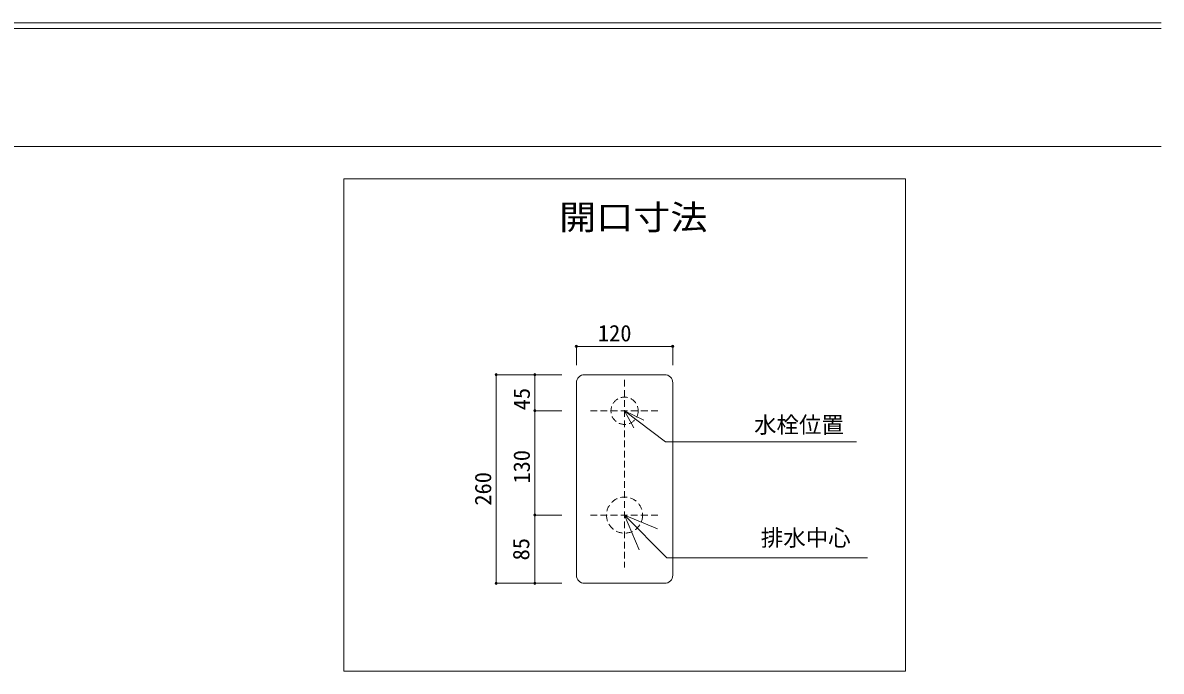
# Model space of a CAD drawing. Units: millimetres, scale not verified. Extents: x -1403 to 1462, y -962 to 946.
# Drawn here: x -16 to 1403, y 88 to 896 of the extents above; entities that cross this region are included whole.
import ezdxf
from ezdxf.enums import TextEntityAlignment as Align

# ---------------------------------------------------------------- set-up
doc = ezdxf.new("R2010")
doc.units = ezdxf.units.MM
doc.header["$LTSCALE"] = 7
doc.header["$PDMODE"] = 32
doc.header["$PDSIZE"] = 2.8
doc.linetypes.add('DASHED1', pattern=[1.8, 1.2, -0.6])
doc.layers.add('F-0', color=7, linetype='Continuous', lineweight=15)
doc.styles.add('ＭＳ ゴシック', font='')
doc.styles.get('ＭＳ ゴシック').set_extended_font_data('MS Gothic')

msp = doc.modelspace()

# ---------------------------------------------------------------- linework, layer by layer
at = {"layer": 'F-0'}
for p, q in [((1402.848, 896.05), (-1402.92, 896.05)), ((1402.848, 889.05), (-1402.92, 889.05)), ((1402.848, 742.05), (-1402.92, 742.05)), ((383.9, 701.385), (1083.9, 701.385)), ((1083.9, 701.385), (1083.9, 87.949)), ((783.9, 457.513), (683.9, 457.513)), ((673.9, 207.513), (673.9, 447.513)), ((793.9, 447.513), (793.9, 207.513)), ((733.9, 412.513), (745.575, 391.414)), ((733.9, 412.513), (757.743, 400.835)), ((733.9, 412.513), (784.826, 373.752)), ((784.826, 373.752), (1023.079, 373.752)), ((733.816, 282.513), (775.148, 265.519)), ((733.9, 282.513), (752.068, 239.142)), ((783.9, 197.513), (683.9, 197.513))]:
    msp.add_line(p, q, dxfattribs=at)
at = {"layer": 'F-0', "color": 4, "lineweight": 9}
for p, q in [((673.9, 492.828), (793.9, 492.828)), ((673.9, 492.828), (673.9, 469.501)), ((793.9, 492.828), (793.9, 469.501)), ((573.835, 457.513), (573.835, 197.513)), ((573.835, 457.513), (655.621, 457.513)), ((622.03, 457.513), (622.03, 412.513)), ((622.03, 457.513), (655.621, 457.513)), ((622.03, 412.513), (655.621, 412.513)), ((622.03, 282.513), (655.621, 282.513)), ((573.835, 197.513), (655.621, 197.513)), ((622.03, 197.513), (655.621, 197.513))]:
    msp.add_line(p, q, dxfattribs=at)
at = {"layer": 'F-0', "linetype": 'DASHED1'}
for p, q in [((733.9, 450.97), (733.9, 217.008)), ((691.35, 412.513), (778.167, 412.513)), ((691.35, 282.513), (778.167, 282.513))]:
    msp.add_line(p, q, dxfattribs=at)
at = {"layer": 'F-0'}
for points in [[(383.9, 701.385), (383.9, 87.949), (1083.9, 87.949)], [(733.9, 282.513), (786.452, 229.251), (1036.559, 229.251)]]:
    msp.add_lwpolyline(points, dxfattribs=at)
at = {"layer": 'F-0', "color": 4, "lineweight": 9}
msp.add_lwpolyline([(622.03, 412.513), (622.03, 297.513), (622.03, 197.513)], dxfattribs=at)
at = {"layer": 'F-0', "linetype": 'DASHED1'}
for centre, radius in [((733.9, 412.513), 17), ((733.9, 282.513), 22.5)]:
    msp.add_circle(centre, radius, dxfattribs=at)
at = {"layer": 'F-0'}
for centre, start, end in [((683.9, 447.513), 90, 180), ((783.9, 447.513), 0, 90), ((683.9, 207.513), 180, 270), ((783.9, 207.513), 270, 0)]:
    msp.add_arc(centre, 10, start, end, dxfattribs=at)
at = {"layer": 'F-0', "color": 6}
for p in [(673.9, 492.828), (793.9, 492.828), (573.835, 457.513), (622.03, 457.513), (622.03, 412.513), (622.03, 282.513), (573.835, 197.513), (622.03, 197.513)]:
    msp.add_point(p, dxfattribs=at)

# ---------------------------------------------------------------- texts
at = {"layer": 'F-0', "color": 3, "style": 'ＭＳ ゴシック', "width": 1.1}
msp.add_text('開口寸法', height=30.79, dxfattribs=at).set_placement((652.397, 629.013), align=Align.BOTTOM_LEFT)
at = {"layer": 'F-0', "style": 'ＭＳ ゴシック'}
for s, p in [('120', (700.65, 492.828)), ('水栓位置', (895.271, 378.601)), ('排水中心', (903.709, 237.797))]:
    msp.add_text(s, height=20.53, dxfattribs=at).set_placement(p, align=Align.BOTTOM_LEFT)
for s, p in [('45', (622.03, 413.138)), ('130', (622.03, 321.763)), ('260', (573.835, 294.263)), ('85', (621.303, 226.034))]:
    msp.add_text(s, height=20.53, rotation=90, dxfattribs=at).set_placement(p, align=Align.BOTTOM_LEFT)

doc.saveas('drawing.dxf')
